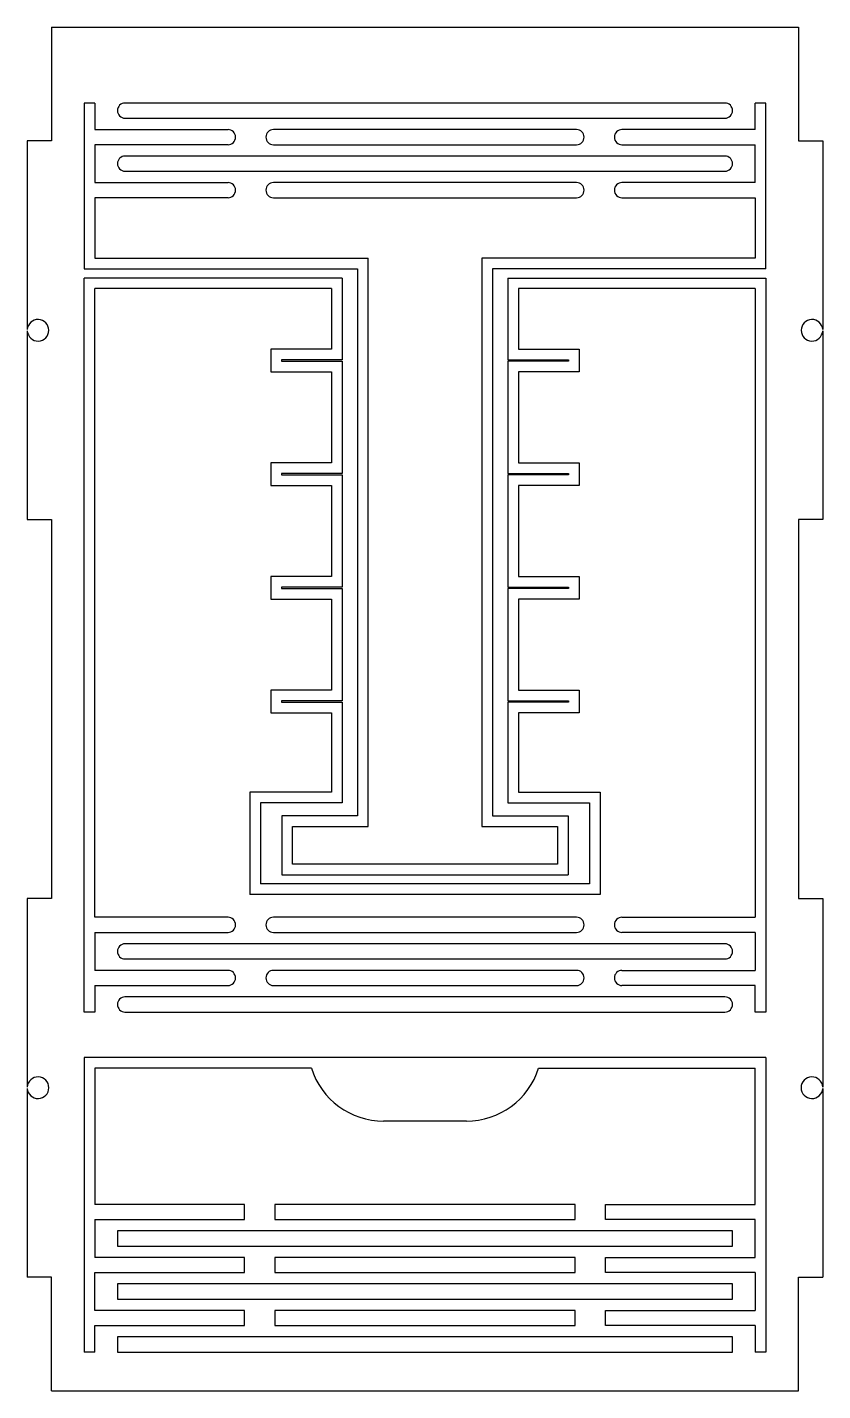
# Model space of a CAD drawing. Extents: x -33 to 72, y -46 to 134.
import ezdxf

# ---------------------------------------------------------------- set-up
doc = ezdxf.new("R2010")
doc.units = 0
doc.header["$MEASUREMENT"] = 0
doc.layers.add('VISIBLE', color=7, linetype='CONTINUOUS')

msp = doc.modelspace()

# ---------------------------------------------------------------- linework, layer by layer
at = {"layer": 'VISIBLE'}
for p, q in [((-29.59, 133.7), (69.01, 133.7)), ((-29.59, 133.7), (-29.59, 118.7)), ((69.01, 133.7), (69.01, 118.7)), ((-25.29, 123.7), (-25.29, 101.8)), ((-23.89, 123.7), (-25.29, 123.7)), ((-23.89, 123.7), (-23.89, 120.2)), ((59.31, 123.7), (-19.89, 123.7)), ((63.31, 120.2), (63.31, 123.7)), ((64.71, 123.7), (63.31, 123.7)), ((64.71, 101.8), (64.71, 123.7)), ((-19.89, 121.7), (59.31, 121.7)), ((-23.89, 120.2), (-6.29, 120.2)), ((39.71, 120.2), (-0.29, 120.2)), ((63.31, 120.2), (45.71, 120.2)), ((-29.59, 118.7), (-32.79, 118.7)), ((-32.79, 118.7), (-32.79, 93.79)), ((-6.29, 118.2), (-23.89, 118.2)), ((-23.89, 118.2), (-23.89, 113.2)), ((-0.29, 118.2), (39.71, 118.2)), ((45.71, 118.2), (63.31, 118.2)), ((63.31, 113.2), (63.31, 118.2)), ((69.01, 118.7), (72.21, 118.7)), ((72.21, 118.7), (72.21, 93.79)), ((59.31, 116.7), (-19.89, 116.7)), ((-19.89, 114.7), (59.31, 114.7)), ((-23.89, 113.2), (-6.29, 113.2)), ((39.71, 113.2), (-0.29, 113.2)), ((63.31, 113.2), (45.71, 113.2)), ((-6.29, 111.2), (-23.89, 111.2)), ((-23.89, 111.2), (-23.89, 103.2)), ((-0.29, 111.2), (39.71, 111.2)), ((45.71, 111.2), (63.31, 111.2)), ((63.31, 111.2), (63.31, 103.2)), ((-23.89, 103.2), (12.21, 103.2)), ((12.21, 28.2), (12.21, 103.2)), ((63.31, 103.2), (27.21, 103.2)), ((27.21, 103.2), (27.21, 28.2)), ((-25.29, 101.8), (10.81, 101.8)), ((10.81, 101.8), (10.81, 29.6)), ((64.71, 101.8), (28.61, 101.8)), ((28.61, 101.8), (28.61, 29.6)), ((-25.29, 3.7), (-25.29, 100.6)), ((8.77, 100.6), (-25.29, 100.6)), ((7.37, 99.2), (-23.89, 99.2)), ((-23.89, 16.2), (-23.89, 99.2)), ((7.37, 99.2), (7.37, 91.2)), ((8.77, 100.6), (8.77, 89.8)), ((30.65, 100.6), (30.65, 89.8)), ((30.65, 100.6), (64.71, 100.6)), ((63.31, 99.2), (32.05, 99.2)), ((32.05, 99.2), (32.05, 91.2)), ((63.31, 99.2), (63.31, 16.2)), ((64.71, 100.6), (64.71, 3.7)), ((-32.79, 93.62), (-32.79, 68.7)), ((72.21, 93.62), (72.21, 68.7)), ((-0.63, 91.2), (-0.63, 88.2)), ((7.37, 91.2), (-0.63, 91.2)), ((32.05, 91.2), (40.05, 91.2)), ((40.05, 91.2), (40.05, 88.2)), ((-0.63, 88.2), (7.37, 88.2)), ((8.77, 89.8), (0.77, 89.8)), ((0.77, 89.8), (0.77, 89.6)), ((0.77, 89.6), (8.77, 89.6)), ((7.37, 88.2), (7.37, 76.2)), ((8.77, 89.6), (8.77, 74.8)), ((30.65, 89.8), (38.65, 89.8)), ((30.65, 89.6), (30.65, 74.8)), ((38.65, 89.6), (30.65, 89.6)), ((40.05, 88.2), (32.05, 88.2)), ((32.05, 88.2), (32.05, 76.2)), ((38.65, 89.8), (38.65, 89.6)), ((-0.63, 76.2), (-0.63, 73.2)), ((7.37, 76.2), (-0.63, 76.2)), ((32.05, 76.2), (40.05, 76.2)), ((40.05, 76.2), (40.05, 73.2)), ((8.77, 74.8), (0.77, 74.8)), ((0.77, 74.8), (0.77, 74.6)), ((0.77, 74.6), (8.77, 74.6)), ((8.77, 74.6), (8.77, 59.8)), ((30.65, 74.8), (38.65, 74.8)), ((30.65, 74.6), (30.65, 59.8)), ((38.65, 74.6), (30.65, 74.6)), ((38.65, 74.8), (38.65, 74.6)), ((-0.63, 73.2), (7.37, 73.2)), ((7.37, 73.2), (7.37, 61.2)), ((40.05, 73.2), (32.05, 73.2)), ((32.05, 73.2), (32.05, 61.2)), ((-32.79, 68.7), (-29.59, 68.7)), ((-29.59, 68.7), (-29.59, 18.7)), ((69.01, 68.7), (69.01, 18.7)), ((72.21, 68.7), (69.01, 68.7)), ((7.37, 61.2), (-0.63, 61.2)), ((-0.63, 61.2), (-0.63, 58.2)), ((32.05, 61.2), (40.05, 61.2)), ((40.05, 61.2), (40.05, 58.2)), ((8.77, 59.8), (0.77, 59.8)), ((0.77, 59.8), (0.77, 59.6)), ((0.77, 59.6), (8.77, 59.6)), ((8.77, 59.6), (8.77, 44.8)), ((30.65, 59.8), (38.65, 59.8)), ((30.65, 59.6), (30.65, 44.8)), ((38.65, 59.6), (30.65, 59.6)), ((38.65, 59.8), (38.65, 59.6)), ((-0.63, 58.2), (7.37, 58.2)), ((7.37, 58.2), (7.37, 46.2)), ((40.05, 58.2), (32.05, 58.2)), ((32.05, 58.2), (32.05, 46.2)), ((-0.63, 46.2), (-0.63, 43.2)), ((7.37, 46.2), (-0.63, 46.2)), ((32.05, 46.2), (40.05, 46.2)), ((40.05, 46.2), (40.05, 43.2)), ((-0.63, 43.2), (7.37, 43.2)), ((8.77, 44.8), (0.77, 44.8)), ((0.77, 44.8), (0.77, 44.6)), ((0.77, 44.6), (8.77, 44.6)), ((7.37, 43.2), (7.37, 32.73)), ((8.77, 44.6), (8.77, 31.33)), ((30.65, 44.8), (38.65, 44.8)), ((30.65, 44.6), (30.65, 31.33)), ((38.65, 44.6), (30.65, 44.6)), ((40.05, 43.2), (32.05, 43.2)), ((32.05, 43.2), (32.05, 32.73)), ((38.65, 44.8), (38.65, 44.6)), ((-3.42, 32.73), (-3.42, 19.2)), ((7.37, 32.73), (-3.42, 32.73)), ((32.05, 32.73), (42.84, 32.73)), ((42.84, 32.73), (42.84, 19.2)), ((8.77, 31.33), (-2.02, 31.33)), ((-2.02, 31.33), (-2.02, 20.6)), ((30.65, 31.33), (41.44, 31.33)), ((41.44, 31.33), (41.44, 20.6)), ((0.81, 29.6), (0.81, 21.8)), ((10.81, 29.6), (0.81, 29.6)), ((28.61, 29.6), (38.61, 29.6)), ((38.61, 29.6), (38.61, 21.8)), ((2.21, 28.2), (12.21, 28.2)), ((2.21, 23.2), (2.21, 28.2)), ((27.21, 28.2), (37.21, 28.2)), ((37.21, 28.2), (37.21, 23.2)), ((0.81, 21.8), (38.61, 21.8)), ((37.21, 23.2), (2.21, 23.2)), ((41.44, 20.6), (-2.02, 20.6)), ((-32.79, 18.7), (-32.79, -6.21)), ((-29.59, 18.7), (-32.79, 18.7)), ((42.84, 19.2), (-3.42, 19.2)), ((69.01, 18.7), (72.21, 18.7)), ((72.21, 18.7), (72.21, -6.21)), ((-6.29, 16.2), (-23.89, 16.2)), ((39.71, 16.2), (-0.29, 16.2)), ((45.71, 16.2), (63.31, 16.2)), ((-23.89, 14.2), (-6.29, 14.2)), ((-23.89, 14.2), (-23.89, 9.2)), ((59.31, 12.7), (-19.89, 12.7)), ((-0.29, 14.2), (39.71, 14.2)), ((63.31, 14.2), (45.71, 14.2)), ((63.31, 14.2), (63.31, 9.2)), ((-6.29, 9.2), (-23.89, 9.2)), ((-19.89, 10.7), (59.31, 10.7)), ((39.71, 9.2), (-0.29, 9.2)), ((45.71, 9.2), (63.31, 9.2)), ((-23.89, 7.2), (-6.29, 7.2)), ((-23.89, 7.2), (-23.89, 3.7)), ((-0.29, 7.2), (39.71, 7.2)), ((63.31, 7.2), (45.71, 7.2)), ((63.31, 3.7), (63.31, 7.2)), ((59.31, 5.7), (-19.89, 5.7)), ((-23.89, 3.7), (-25.29, 3.7)), ((-19.89, 3.7), (59.31, 3.7)), ((64.71, 3.7), (63.31, 3.7)), ((-25.29, -2.3), (-25.29, -41.2)), ((64.71, -2.3), (-25.29, -2.3)), ((64.71, -2.3), (64.71, -41.2)), ((4.71, -3.7), (-23.89, -3.7)), ((-23.89, -3.7), (-23.89, -21.7)), ((34.71, -3.7), (63.31, -3.7)), ((63.31, -21.7), (63.31, -3.7)), ((-32.79, -6.38), (-32.79, -31.3)), ((72.21, -6.38), (72.21, -31.3)), ((25.17, -10.7), (14.25, -10.7)), ((-4.13, -21.7), (-23.89, -21.7)), ((-4.13, -23.7), (-4.13, -21.7)), ((-0.13, -21.7), (-0.13, -23.7)), ((39.55, -21.7), (-0.13, -21.7)), ((39.55, -23.7), (39.55, -21.7)), ((43.55, -23.7), (43.55, -21.7)), ((43.55, -21.7), (63.31, -21.7)), ((-23.89, -23.7), (-4.13, -23.7)), ((-23.89, -23.7), (-23.89, -28.7)), ((-20.89, -25.2), (-20.89, -27.2)), ((60.31, -25.2), (-20.89, -25.2)), ((-0.13, -23.7), (39.55, -23.7)), ((63.31, -23.7), (43.55, -23.7)), ((60.31, -27.2), (60.31, -25.2)), ((63.31, -28.7), (63.31, -23.7)), ((-4.13, -28.7), (-23.89, -28.7)), ((-20.89, -27.2), (60.31, -27.2)), ((-4.13, -30.7), (-4.13, -28.7)), ((-0.13, -28.7), (-0.13, -30.7)), ((39.55, -28.7), (-0.13, -28.7)), ((39.55, -30.7), (39.55, -28.7)), ((43.55, -30.7), (43.55, -28.7)), ((43.55, -28.7), (63.31, -28.7)), ((-29.59, -31.3), (-32.79, -31.3)), ((-29.59, -46.3), (-29.59, -31.3)), ((-23.89, -30.7), (-4.13, -30.7)), ((-23.89, -35.7), (-23.89, -30.7)), ((-20.89, -32.2), (-20.89, -34.2)), ((60.31, -32.2), (-20.89, -32.2)), ((-0.13, -30.7), (39.55, -30.7)), ((63.31, -30.7), (43.55, -30.7)), ((60.31, -34.2), (60.31, -32.2)), ((63.31, -30.7), (63.31, -35.7)), ((69.01, -46.3), (69.01, -31.3)), ((69.01, -31.3), (72.21, -31.3)), ((-20.89, -34.2), (60.31, -34.2)), ((-4.13, -35.7), (-23.89, -35.7)), ((-4.13, -37.7), (-4.13, -35.7)), ((-0.13, -35.7), (-0.13, -37.7)), ((39.55, -35.7), (-0.13, -35.7)), ((39.55, -37.7), (39.55, -35.7)), ((43.55, -37.7), (43.55, -35.7)), ((43.55, -35.7), (63.31, -35.7)), ((-23.89, -37.7), (-4.13, -37.7)), ((-23.89, -41.2), (-23.89, -37.7)), ((-0.13, -37.7), (39.55, -37.7)), ((63.31, -37.7), (43.55, -37.7)), ((63.31, -37.7), (63.31, -41.2)), ((-20.89, -39.2), (-20.89, -41.2)), ((60.31, -39.2), (-20.89, -39.2)), ((60.31, -41.2), (60.31, -39.2)), ((-23.89, -41.2), (-25.29, -41.2)), ((-20.89, -41.2), (60.31, -41.2)), ((64.71, -41.2), (63.31, -41.2)), ((-29.59, -46.3), (69.01, -46.3))]:
    msp.add_line(p, q, dxfattribs=at)
for centre, radius, start, end in [((-19.89, 122.7), 1, 90, 270), ((59.31, 122.7), 1, 270, 90), ((-6.29, 119.2), 1, 270, 90), ((-0.29, 119.2), 1, 90, 270), ((39.71, 119.2), 1, 270, 90), ((45.71, 119.2), 1, 90, 270), ((-19.89, 115.7), 1, 90, 270), ((59.31, 115.7), 1, 270, 90), ((-6.29, 112.2), 1, 270, 90), ((-0.29, 112.2), 1, 90, 270), ((39.71, 112.2), 1, 270, 90), ((45.71, 112.2), 1, 90, 270), ((-31.37, 93.7), 1.42, 183.4616, 176.5384), ((70.79, 93.7), 1.42, 3.4616, 356.5384), ((-6.29, 15.2), 1, 270, 90), ((-0.29, 15.2), 1, 90, 270), ((39.71, 15.2), 1, 270, 90), ((45.71, 15.2), 1, 90, 270), ((-19.89, 11.7), 1, 90, 270), ((59.31, 11.7), 1, 270, 90), ((-6.29, 8.2), 1, 270, 90), ((-0.29, 8.2), 1, 90, 270), ((39.71, 8.2), 1, 270, 90), ((45.71, 8.2), 1, 90, 270), ((-19.89, 4.7), 1, 90, 270), ((59.31, 4.7), 1, 270, 90), ((-31.37, -6.3), 1.43, 183.4616, 176.5384), ((14.25, -0.7), 10, 197.4576, 270), ((25.17, -0.7), 10, 270, 342.5424), ((70.79, -6.3), 1.43, 3.4616, 356.5384)]:
    msp.add_arc(centre, radius, start, end, dxfattribs=at)

doc.saveas('drawing.dxf')
